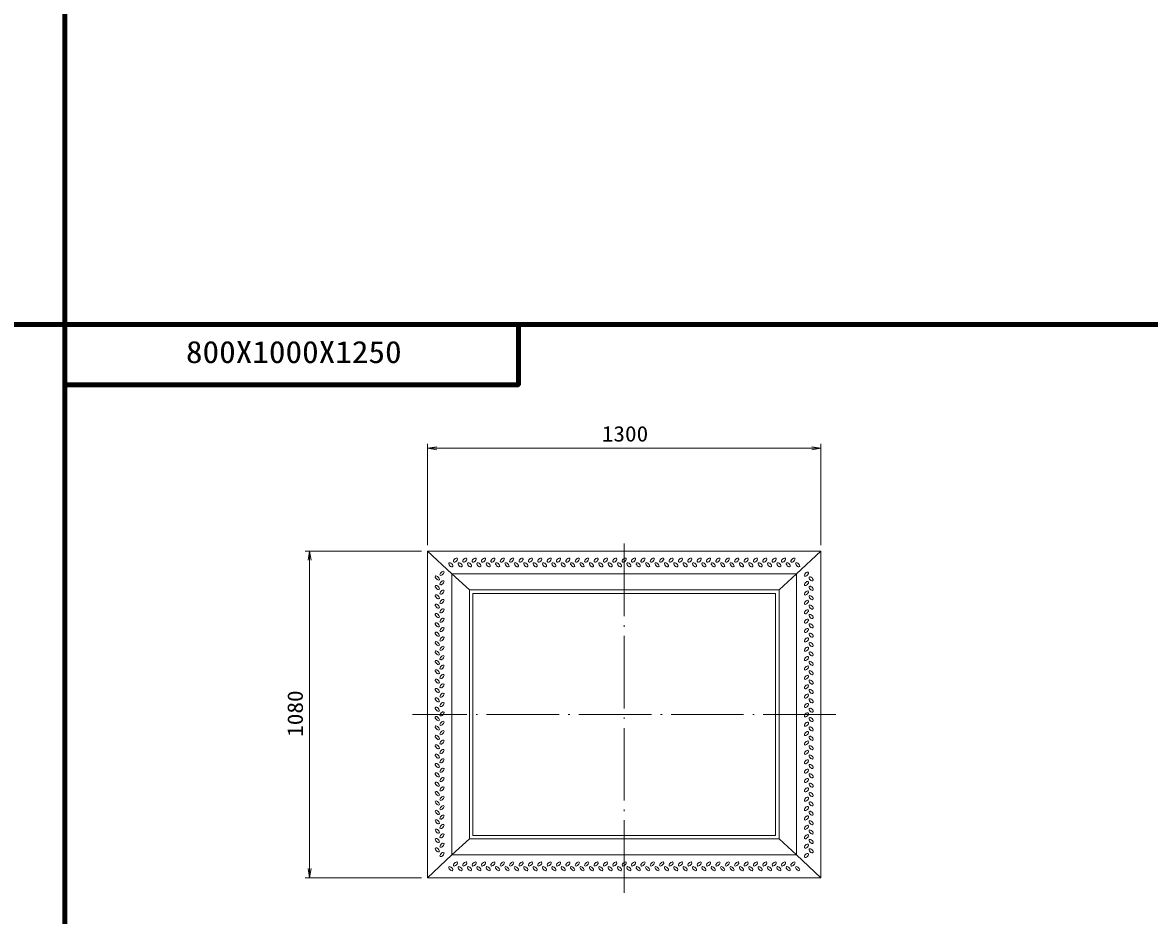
# Model space of a CAD drawing. Units: millimetres, scale not verified. Extents: x -8410 to 41710, y -74801 to 5940.
# Drawn here: x 11971 to 15697, y -65645 to -62692 of the extents above; entities that cross this region are included whole.
import ezdxf
from ezdxf.enums import TextEntityAlignment as Align

# ---------------------------------------------------------------- set-up
doc = ezdxf.new("R2010")
doc.units = ezdxf.units.MM
doc.header["$LTSCALE"] = 20
doc.linetypes.add('LONG_DASHED_DOTTED', pattern=[15.25, 12, -1.5, 0.25, -1.5])
for name, color, linetype, lineweight in [('0-0_グループ[0](0)-D-BMK(0)', 2, 'LONG_DASHED_DOTTED', 13), ('0-1_グループ[0](0)-D-STR(1)', 1, 'Continuous', 13), ('0-2_グループ[0](0)-D-STR-DIM(2)', 7, 'Continuous', 13), ('0-5_グループ[0](0)-D-TTL(5)', 2, 'Continuous', 140)]:
    doc.layers.add(name, color=color, linetype=linetype, lineweight=lineweight)
doc.layers.add('0-6_グループ[0](0)-D-TTL-TXT(6)', color=7, linetype='Continuous')
doc.styles.add('ＭＳ ゴシック', font='')
doc.styles.get('ＭＳ ゴシック').set_extended_font_data('MS Gothic')

msp = doc.modelspace()

# ---------------------------------------------------------------- linework, layer by layer
at = {"layer": '0-0_グループ[0](0)-D-BMK(0)'}
for p, q in [((13960, -65570), (13960, -64390)), ((14660, -64980), (13260, -64980))]:
    msp.add_line(p, q, dxfattribs=at)
at = {"layer": '0-1_グループ[0](0)-D-STR(1)'}
for p, q in [((13310, -64440), (14610, -64440)), ((13310, -65520), (13310, -64440)), ((14610, -64440), (14610, -65520)), ((13390, -64515), (14530, -64515)), ((13390, -65445), (13390, -64515)), ((14530, -64515), (14530, -65445)), ((13448, -64568), (14472, -64568)), ((13448, -65392), (13448, -64568)), ((14472, -64568), (14472, -65392)), ((13460, -64580), (14460, -64580)), ((13460, -65380), (13460, -64580)), ((14460, -64580), (14460, -65380)), ((14460, -65380), (13460, -65380)), ((14472, -65392), (13448, -65392)), ((14530, -65445), (13390, -65445)), ((14610, -65520), (13310, -65520))]:
    msp.add_line(p, q, dxfattribs=at)
for points in [[(13310, -64440), (13390, -64515), (13448, -64568)], [(14610, -64440), (14530, -64515), (14472, -64568)], [(13310, -65520), (13390, -65445), (13448, -65392)], [(14610, -65520), (14530, -65445), (14472, -65392)]]:
    msp.add_lwpolyline(points, dxfattribs=at)
for centre, major_axis in [((13386.5, -64485.25), (6.01, -6.01)), ((13402, -64469.75), (-6.01, -6.01)), ((13417.5, -64485.25), (6.01, -6.01)), ((13433, -64469.75), (-6.01, -6.01)), ((13448.5, -64485.25), (6.01, -6.01)), ((13464, -64469.75), (-6.01, -6.01)), ((13479.5, -64485.25), (6.01, -6.01)), ((13495, -64469.75), (-6.01, -6.01)), ((13510.5, -64485.25), (6.01, -6.01)), ((13526, -64469.75), (-6.01, -6.01)), ((13541.5, -64485.25), (6.01, -6.01)), ((13557, -64469.75), (-6.01, -6.01)), ((13572.5, -64485.25), (6.01, -6.01)), ((13588, -64469.75), (-6.01, -6.01)), ((13603.5, -64485.25), (6.01, -6.01)), ((13619, -64469.75), (-6.01, -6.01)), ((13634.5, -64485.25), (6.01, -6.01)), ((13650, -64469.75), (-6.01, -6.01)), ((13665.5, -64485.25), (6.01, -6.01)), ((13681, -64469.75), (-6.01, -6.01)), ((13696.5, -64485.25), (6.01, -6.01)), ((13712, -64469.75), (-6.01, -6.01)), ((13727.5, -64485.25), (6.01, -6.01)), ((13743, -64469.75), (-6.01, -6.01)), ((13758.5, -64485.25), (6.01, -6.01)), ((13774, -64469.75), (-6.01, -6.01)), ((13789.5, -64485.25), (6.01, -6.01)), ((13805, -64469.75), (-6.01, -6.01)), ((13820.5, -64485.25), (6.01, -6.01)), ((13836, -64469.75), (-6.01, -6.01)), ((13851.5, -64485.25), (6.01, -6.01)), ((13867, -64469.75), (-6.01, -6.01)), ((13882.5, -64485.25), (6.01, -6.01)), ((13898, -64469.75), (-6.01, -6.01)), ((13913.5, -64485.25), (6.01, -6.01)), ((13929, -64469.75), (-6.01, -6.01)), ((13944.5, -64485.25), (6.01, -6.01)), ((13960, -64469.75), (-6.01, -6.01)), ((13975.5, -64485.25), (6.01, -6.01)), ((13991, -64469.75), (-6.01, -6.01)), ((14006.5, -64485.25), (6.01, -6.01)), ((14022, -64469.75), (-6.01, -6.01)), ((14037.5, -64485.25), (6.01, -6.01)), ((14053, -64469.75), (-6.01, -6.01)), ((14068.5, -64485.25), (6.01, -6.01)), ((14084, -64469.75), (-6.01, -6.01)), ((14099.5, -64485.25), (6.01, -6.01)), ((14115, -64469.75), (-6.01, -6.01)), ((14130.5, -64485.25), (6.01, -6.01)), ((14146, -64469.75), (-6.01, -6.01)), ((14161.5, -64485.25), (6.01, -6.01)), ((14177, -64469.75), (-6.01, -6.01)), ((14192.5, -64485.25), (6.01, -6.01)), ((14208, -64469.75), (-6.01, -6.01)), ((14223.5, -64485.25), (6.01, -6.01)), ((14239, -64469.75), (-6.01, -6.01)), ((14254.5, -64485.25), (6.01, -6.01)), ((14270, -64469.75), (-6.01, -6.01)), ((14285.5, -64485.25), (6.01, -6.01)), ((14301, -64469.75), (-6.01, -6.01)), ((14316.5, -64485.25), (6.01, -6.01)), ((14332, -64469.75), (-6.01, -6.01)), ((14347.5, -64485.25), (6.01, -6.01)), ((14363, -64469.75), (-6.01, -6.01)), ((14378.5, -64485.25), (6.01, -6.01)), ((14394, -64469.75), (-6.01, -6.01)), ((14409.5, -64485.25), (6.01, -6.01)), ((14425, -64469.75), (-6.01, -6.01)), ((14440.5, -64485.25), (6.01, -6.01)), ((14456, -64469.75), (-6.01, -6.01)), ((14471.5, -64485.25), (6.01, -6.01)), ((14487, -64469.75), (-6.01, -6.01)), ((14502.5, -64485.25), (6.01, -6.01)), ((14518, -64469.75), (-6.01, -6.01)), ((14533.5, -64485.25), (6.01, -6.01)), ((13342.03, -64529), (6.01, -6.01)), ((13357.53, -64513.5), (6.01, 6.01)), ((14562.36, -64516.39), (-6.01, -6.01)), ((14577.86, -64531.89), (-6.01, 6.01)), ((13342.03, -64560), (6.01, -6.01)), ((13357.53, -64544.5), (6.01, 6.01)), ((13357.53, -64575.5), (6.01, 6.01)), ((14562.39, -64547.43), (-6.01, -6.01)), ((14562.39, -64578.43), (-6.01, -6.01)), ((14577.89, -64562.93), (-6.01, 6.01)), ((13342.03, -64591), (6.01, -6.01)), ((13357.53, -64606.5), (6.01, 6.01)), ((14562.39, -64609.43), (-6.01, -6.01)), ((14577.89, -64593.93), (-6.01, 6.01)), ((13342.03, -64622), (6.01, -6.01)), ((13342.03, -64653), (6.01, -6.01)), ((13357.53, -64637.5), (6.01, 6.01)), ((14562.43, -64640.46), (-6.01, -6.01)), ((14577.89, -64624.93), (-6.01, 6.01)), ((13342.03, -64684), (6.01, -6.01)), ((13357.53, -64668.5), (6.01, 6.01)), ((14562.43, -64671.46), (-6.01, -6.01)), ((14577.93, -64655.96), (-6.01, 6.01)), ((14577.93, -64686.96), (-6.01, 6.01)), ((13342.03, -64715), (6.01, -6.01)), ((13357.53, -64699.5), (6.01, 6.01)), ((14562.43, -64702.46), (-6.01, -6.01)), ((14577.93, -64717.96), (-6.01, 6.01)), ((13342.03, -64746), (6.01, -6.01)), ((13357.53, -64730.5), (6.01, 6.01)), ((13357.53, -64761.5), (6.01, 6.01)), ((14562.47, -64733.5), (-6.01, -6.01)), ((14562.47, -64764.5), (-6.01, -6.01)), ((14577.97, -64749), (-6.01, 6.01)), ((13342.03, -64777), (6.01, -6.01)), ((13357.53, -64792.5), (6.01, 6.01)), ((14562.47, -64795.5), (-6.01, -6.01)), ((14577.97, -64780), (-6.01, 6.01)), ((13342.03, -64808), (6.01, -6.01)), ((13342.03, -64839), (6.01, -6.01)), ((13357.53, -64823.5), (6.01, 6.01)), ((14562.47, -64826.5), (-6.01, -6.01)), ((14577.97, -64811), (-6.01, 6.01)), ((13342.03, -64870), (6.01, -6.01)), ((13357.53, -64854.5), (6.01, 6.01)), ((14562.47, -64857.5), (-6.01, -6.01)), ((14577.97, -64842), (-6.01, 6.01)), ((14577.97, -64873), (-6.01, 6.01)), ((13342.03, -64901), (6.01, -6.01)), ((13357.53, -64885.5), (6.01, 6.01)), ((14562.47, -64888.5), (-6.01, -6.01)), ((14577.97, -64904), (-6.01, 6.01)), ((13342.03, -64932), (6.01, -6.01)), ((13357.53, -64916.5), (6.01, 6.01)), ((13357.53, -64947.5), (6.01, 6.01)), ((14562.47, -64919.5), (-6.01, -6.01)), ((14562.47, -64950.5), (-6.01, -6.01)), ((14577.97, -64935), (-6.01, 6.01)), ((13342.03, -64963), (6.01, -6.01)), ((13357.53, -64978.5), (6.01, 6.01)), ((14562.47, -64981.5), (-6.01, -6.01)), ((14577.97, -64966), (-6.01, 6.01)), ((13342.03, -64994), (6.01, -6.01)), ((13342.03, -65025), (6.01, -6.01)), ((13357.53, -65009.5), (6.01, 6.01)), ((14562.47, -65012.5), (-6.01, -6.01)), ((14577.97, -64997), (-6.01, 6.01)), ((13342.03, -65056), (6.01, -6.01)), ((13357.53, -65040.5), (6.01, 6.01)), ((14562.47, -65043.5), (-6.01, -6.01)), ((14577.97, -65028), (-6.01, 6.01)), ((14577.97, -65059), (-6.01, 6.01)), ((13342.03, -65087), (6.01, -6.01)), ((13357.53, -65071.5), (6.01, 6.01)), ((14562.47, -65074.5), (-6.01, -6.01)), ((14577.97, -65090), (-6.01, 6.01)), ((13342.03, -65118), (6.01, -6.01)), ((13357.53, -65102.5), (6.01, 6.01)), ((13357.53, -65133.5), (6.01, 6.01)), ((14562.47, -65105.5), (-6.01, -6.01)), ((14562.47, -65136.5), (-6.01, -6.01)), ((14577.97, -65121), (-6.01, 6.01)), ((13342.03, -65149), (6.01, -6.01)), ((13357.53, -65164.5), (6.01, 6.01)), ((14562.47, -65167.5), (-6.01, -6.01)), ((14577.97, -65152), (-6.01, 6.01)), ((13342.03, -65180), (6.01, -6.01)), ((13342.03, -65211), (6.01, -6.01)), ((13357.53, -65195.5), (6.01, 6.01)), ((14562.47, -65198.5), (-6.01, -6.01)), ((14577.97, -65183), (-6.01, 6.01)), ((13342.07, -65242.04), (6.01, -6.01)), ((13357.53, -65226.5), (6.01, 6.01)), ((14562.47, -65229.5), (-6.01, -6.01)), ((14577.97, -65214), (-6.01, 6.01)), ((14577.97, -65245), (-6.01, 6.01)), ((13342.07, -65273.04), (6.01, -6.01)), ((13357.57, -65257.54), (6.01, 6.01)), ((14562.47, -65260.5), (-6.01, -6.01)), ((14577.97, -65276), (-6.01, 6.01)), ((13342.07, -65304.04), (6.01, -6.01)), ((13357.57, -65288.54), (6.01, 6.01)), ((13357.57, -65319.54), (6.01, 6.01)), ((14562.47, -65291.5), (-6.01, -6.01)), ((14562.47, -65322.5), (-6.01, -6.01)), ((14577.97, -65307), (-6.01, 6.01)), ((13342.11, -65335.07), (6.01, -6.01)), ((13357.61, -65350.57), (6.01, 6.01)), ((14562.47, -65353.5), (-6.01, -6.01)), ((14577.97, -65338), (-6.01, 6.01)), ((13342.11, -65366.07), (6.01, -6.01)), ((13342.11, -65397.07), (6.01, -6.01)), ((13357.61, -65381.57), (6.01, 6.01)), ((14562.47, -65384.5), (-6.01, -6.01)), ((14577.97, -65369), (-6.01, 6.01)), ((13342.14, -65428.11), (6.01, -6.01)), ((13357.61, -65412.57), (6.01, 6.01)), ((14562.47, -65415.5), (-6.01, -6.01)), ((14577.97, -65400), (-6.01, 6.01)), ((14577.97, -65431), (-6.01, 6.01)), ((13357.64, -65443.61), (6.01, 6.01)), ((14562.47, -65446.5), (-6.01, -6.01)), ((13386.5, -65490.25), (6.01, -6.01)), ((13402, -65474.75), (-6.01, -6.01)), ((13417.5, -65490.25), (6.01, -6.01)), ((13433, -65474.75), (-6.01, -6.01)), ((13448.5, -65490.25), (6.01, -6.01)), ((13464, -65474.75), (-6.01, -6.01)), ((13479.5, -65490.25), (6.01, -6.01)), ((13495, -65474.75), (-6.01, -6.01)), ((13510.5, -65490.25), (6.01, -6.01)), ((13526, -65474.75), (-6.01, -6.01)), ((13541.5, -65490.25), (6.01, -6.01)), ((13557, -65474.75), (-6.01, -6.01)), ((13572.5, -65490.25), (6.01, -6.01)), ((13588, -65474.75), (-6.01, -6.01)), ((13603.5, -65490.25), (6.01, -6.01)), ((13619, -65474.75), (-6.01, -6.01)), ((13634.5, -65490.25), (6.01, -6.01)), ((13650, -65474.75), (-6.01, -6.01)), ((13665.5, -65490.25), (6.01, -6.01)), ((13681, -65474.75), (-6.01, -6.01)), ((13696.5, -65490.25), (6.01, -6.01)), ((13712, -65474.75), (-6.01, -6.01)), ((13727.5, -65490.25), (6.01, -6.01)), ((13743, -65474.75), (-6.01, -6.01)), ((13758.5, -65490.25), (6.01, -6.01)), ((13774, -65474.75), (-6.01, -6.01)), ((13789.5, -65490.25), (6.01, -6.01)), ((13805, -65474.75), (-6.01, -6.01)), ((13820.5, -65490.25), (6.01, -6.01)), ((13836, -65474.75), (-6.01, -6.01)), ((13851.5, -65490.25), (6.01, -6.01)), ((13867, -65474.75), (-6.01, -6.01)), ((13882.5, -65490.25), (6.01, -6.01)), ((13898, -65474.75), (-6.01, -6.01)), ((13913.5, -65490.25), (6.01, -6.01)), ((13929, -65474.75), (-6.01, -6.01)), ((13944.5, -65490.25), (6.01, -6.01)), ((13960, -65474.75), (-6.01, -6.01)), ((13975.5, -65490.25), (6.01, -6.01)), ((13991, -65474.75), (-6.01, -6.01)), ((14006.5, -65490.25), (6.01, -6.01)), ((14022, -65474.75), (-6.01, -6.01)), ((14037.5, -65490.25), (6.01, -6.01)), ((14053, -65474.75), (-6.01, -6.01)), ((14068.5, -65490.25), (6.01, -6.01)), ((14084, -65474.75), (-6.01, -6.01)), ((14099.5, -65490.25), (6.01, -6.01)), ((14115, -65474.75), (-6.01, -6.01)), ((14130.5, -65490.25), (6.01, -6.01)), ((14146, -65474.75), (-6.01, -6.01)), ((14161.5, -65490.25), (6.01, -6.01)), ((14177, -65474.75), (-6.01, -6.01)), ((14192.5, -65490.25), (6.01, -6.01)), ((14208, -65474.75), (-6.01, -6.01)), ((14223.5, -65490.25), (6.01, -6.01)), ((14239, -65474.75), (-6.01, -6.01)), ((14254.5, -65490.25), (6.01, -6.01)), ((14270, -65474.75), (-6.01, -6.01)), ((14285.5, -65490.25), (6.01, -6.01)), ((14301, -65474.75), (-6.01, -6.01)), ((14316.5, -65490.25), (6.01, -6.01)), ((14332, -65474.75), (-6.01, -6.01)), ((14347.5, -65490.25), (6.01, -6.01)), ((14363, -65474.75), (-6.01, -6.01)), ((14378.5, -65490.25), (6.01, -6.01)), ((14394, -65474.75), (-6.01, -6.01)), ((14409.5, -65490.25), (6.01, -6.01)), ((14425, -65474.75), (-6.01, -6.01)), ((14440.5, -65490.25), (6.01, -6.01)), ((14456, -65474.75), (-6.01, -6.01)), ((14471.5, -65490.25), (6.01, -6.01)), ((14487, -65474.75), (-6.01, -6.01)), ((14502.5, -65490.25), (6.01, -6.01)), ((14518, -65474.75), (-6.01, -6.01)), ((14533.5, -65490.25), (6.01, -6.01))]:
    msp.add_ellipse(centre, major_axis=major_axis, ratio=0.529412, dxfattribs=at)
at = {"layer": '0-2_グループ[0](0)-D-STR-DIM(2)'}
for p, q in [((13310, -64420), (13310, -64085)), ((14610, -64420), (14610, -64085)), ((13310, -64100), (14610, -64100)), ((13290, -64440), (12905, -64440)), ((12920, -65520), (12920, -64440)), ((13290, -65520), (12905, -65520))]:
    msp.add_line(p, q, dxfattribs=at)
for points in [[(13340, -64095), (13310, -64100), (13340, -64105)], [(14580, -64105), (14610, -64100), (14580, -64095)], [(12925, -64470), (12920, -64440), (12915, -64470)], [(12915, -65490), (12920, -65520), (12925, -65490)]]:
    msp.add_lwpolyline(points, dxfattribs=at)
at = {"layer": '0-5_グループ[0](0)-D-TTL(5)'}
for p, q in [((12110, -74801.43), (12110, -47940)), ((8410, -63690), (34310, -63690)), ((8410, -63690), (34310, -63690))]:
    msp.add_line(p, q, dxfattribs=at)
msp.add_lwpolyline([(12110, -63890), (13610, -63890), (13610, -63690)], dxfattribs=at)

# ---------------------------------------------------------------- texts
at = {"layer": '0-2_グループ[0](0)-D-STR-DIM(2)', "style": 'ＭＳ ゴシック', "width": 1.1}
msp.add_text('1300', height=51.32, dxfattribs=at).set_placement((13885.8, -64093), align=Align.BOTTOM_LEFT)
msp.add_text('1080', height=51.32, rotation=90, dxfattribs=at).set_placement((12913, -65054.2), align=Align.BOTTOM_LEFT)
at = {"layer": '0-6_グループ[0](0)-D-TTL-TXT(6)', "style": 'ＭＳ ゴシック', "width": 1.1}
msp.add_text('800X1000X1250', height=73.31, dxfattribs=at).set_placement((12511, -63840), align=Align.BOTTOM_LEFT)

doc.saveas('drawing.dxf')
